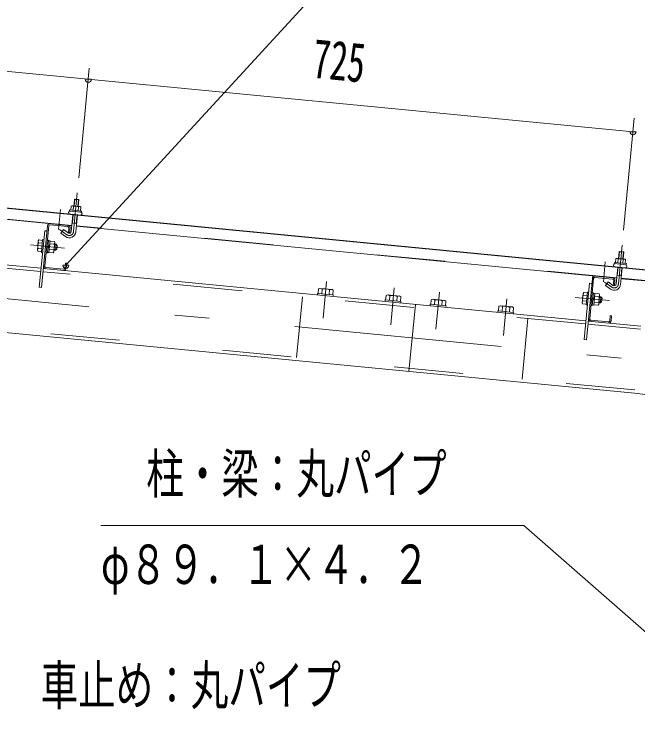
# Model space of a CAD drawing. Units: millimetres, scale not verified. Extents: x -34085 to 34091, y -14700 to 14700.
# Drawn here: x 19595 to 22484, y 6454 to 9782 of the extents above; entities that cross this region are included whole.
import ezdxf
from ezdxf.enums import TextEntityAlignment as Align

# ---------------------------------------------------------------- set-up
doc = ezdxf.new("R2010")
doc.units = ezdxf.units.MM
doc.header["$LTSCALE"] = 80
doc.linetypes.add('USER2', pattern=[10, 4, -6])
doc.linetypes.add('USER3', pattern=[24, 12, -5, 2, -5])
for name, color, linetype, lineweight in [('0-6_2-02BOLD', 7, 'Continuous', 18), ('0-7_2-12HIDDEN', 3, 'USER2', 18), ('0-8_2-22CENTER', 3, 'USER3', 18), ('0-9_2-42THIN', 4, 'Continuous', 18), ('0-A_2-52DIM', 3, 'Continuous', 18)]:
    doc.layers.add(name, color=color, linetype=linetype, lineweight=lineweight)
doc.styles.add('ＭＳ ゴシック', font='')
doc.styles.get('ＭＳ ゴシック').set_extended_font_data('MS Gothic')

msp = doc.modelspace()

# ---------------------------------------------------------------- linework, layer by layer
at = {"layer": '0-6_2-02BOLD'}
for p, q in [((22524.53, 8598.56), (17031.48, 9127.48)), ((17089.49, 9120.14), (22524.35, 8596.82)), ((19861.29, 8802.25), (17356.38, 9043.45)), ((19867.34, 8874.1), (19869.06, 8891.95)), ((19891.69, 8889.77), (19889.96, 8871.92)), ((19858.75, 8775.9), (19866.15, 8852.77)), ((17203.86, 8847.16), (19718.54, 8605.03)), ((19887.06, 8850.75), (19879.66, 8773.89)), ((19754.31, 8801.3), (19736.32, 8614.56)), ((19842.64, 8798.41), (19760.42, 8806.34)), ((19845.39, 8768.62), (19847.68, 8792.31)), ((19883.44, 8813.18), (19862.54, 8815.19)), ((22387.11, 8559.04), (19882.2, 8800.24)), ((19735.31, 8779.21), (19746.45, 8778.15)), ((19809.86, 8768.06), (19832.09, 8752.21)), ((19707.4, 8723.19), (19724.13, 8721.58)), ((19748.02, 8735.97), (19753.6, 8735.43)), ((19721.61, 8695.43), (19704.88, 8697.04)), ((19757.72, 8705.15), (19750.07, 8698.85)), ((19758.38, 8712.12), (19750.74, 8705.82)), ((19756.45, 8692.07), (19776.67, 8690.13)), ((19779.19, 8716.28), (19758.97, 8718.22)), ((19785.98, 8688.37), (19788.66, 8716.23)), ((19748.12, 8678.65), (19755.09, 8677.98)), ((22398.86, 8681.11), (22419.76, 8679.1)), ((22393.16, 8630.89), (22394.88, 8648.73)), ((22417.5, 8646.56), (22415.78, 8628.71)), ((19729.68, 8603.95), (22244.35, 8361.82)), ((19741.37, 8608.45), (19823.58, 8600.54)), ((22384.57, 8532.69), (22391.97, 8609.56)), ((22412.88, 8607.55), (22405.47, 8530.68)), ((22262.14, 8371.35), (22280.12, 8558.09)), ((22286.23, 8563.13), (22368.45, 8555.21)), ((22409.25, 8569.97), (22388.35, 8571.99)), ((22408.01, 8557.03), (22519.49, 8546.3)), ((22261.12, 8536.01), (22272.27, 8534.94)), ((22357.9, 8509.01), (22335.68, 8524.85)), ((21000.19, 8488.65), (20999.52, 8481.68)), ((21004.62, 8509.66), (21002.57, 8488.42)), ((21021.72, 8508.01), (21019.67, 8486.77)), ((21053.87, 8483.48), (21055.91, 8504.72)), ((22251.54, 8494.91), (22257.11, 8494.38)), ((21313.77, 8458.46), (21313.1, 8451.49)), ((21318.2, 8479.46), (21316.16, 8458.23)), ((21335.3, 8477.82), (21333.25, 8456.58)), ((21367.45, 8453.29), (21369.49, 8474.53)), ((21542.29, 8436.45), (21544.34, 8457.69)), ((21578.53, 8454.4), (21576.49, 8433.17)), ((22230.7, 8453.84), (22247.43, 8452.22)), ((22249.94, 8478.37), (22233.21, 8479.98)), ((22283.52, 8461.94), (22275.89, 8455.64)), ((22284.2, 8468.91), (22276.56, 8462.61)), ((22305, 8473.07), (22284.79, 8475.02)), ((22314.48, 8473.03), (22307.51, 8473.7)), ((21454.2, 8437.9), (21424.31, 8127.49)), ((21840.78, 8429.15), (21838.74, 8407.91)), ((21857.88, 8427.5), (21855.83, 8406.26)), ((21890.03, 8402.97), (21892.08, 8424.21)), ((22246.17, 8439.15), (22229.43, 8440.76)), ((22282.27, 8448.87), (22302.48, 8446.92)), ((21836.35, 8408.14), (21835.69, 8401.17)), ((22255.49, 8360.74), (22499.37, 8337.26)), ((22349.4, 8357.33), (22267.18, 8365.25))]:
    msp.add_line(p, q, dxfattribs=at)
for points in [[(19870.09, 8893.61), (19873.05, 8924.31), (19893.95, 8922.31), (19890.99, 8891.6)], [(19873.05, 8924.31), (19874.96, 8925.89), (19892.37, 8924.22), (19893.95, 8922.31)], [(19901.28, 8870.84), (19903, 8888.68), (19900.13, 8890.72), (19860.94, 8894.5), (19857.74, 8893.04), (19856.02, 8875.19)], [(22469.47, 8026.85), (17145.41, 8539.49), (17175.29, 8849.91), (17192.71, 8848.23)], [(19748.73, 8801.83), (19721.29, 8516.86), (19710.14, 8517.93), (19735.3, 8779.22)], [(19809.86, 8768.06), (19822.06, 8785.15), (19844.28, 8769.31)], [(19853.25, 8791.77), (19850.97, 8768.08), (19845.39, 8768.62)], [(19725.39, 8734.65), (19708.65, 8736.27), (19705.83, 8732.3), (19701.6, 8688.4), (19703.62, 8683.97), (19720.35, 8682.35)], [(19725.59, 8678.35), (19720.02, 8678.89), (19725.72, 8738.12), (19731.3, 8737.58)], [(19753.6, 8735.43), (19747.89, 8676.21), (19742.31, 8676.74)], [(19755.09, 8677.98), (19760.33, 8732.32), (19753.35, 8732.99)], [(19782.47, 8724.91), (19778.24, 8681.02), (19775.41, 8677.05), (19755.2, 8679)], [(19760.23, 8731.3), (19780.46, 8729.35), (19782.47, 8724.91)], [(19779.02, 8689.04), (19785.98, 8688.37), (19791.71, 8693.08)], [(19791.71, 8693.08), (19793.39, 8710.51), (19788.66, 8716.23), (19781.7, 8716.9)], [(22395.9, 8650.41), (22398.86, 8681.11), (22400.77, 8682.69), (22418.19, 8681.01), (22419.76, 8679.1), (22416.81, 8648.4)], [(19829.7, 8605.57), (19831.97, 8629.26), (19837.55, 8628.72), (19835.27, 8605.03)], [(22427.09, 8627.63), (22428.81, 8645.47), (22425.95, 8647.51), (22386.76, 8651.29), (22383.56, 8649.83), (22381.83, 8631.98)], [(22274.54, 8558.63), (22247.1, 8273.65), (22235.96, 8274.72), (22261.12, 8536.01)], [(22335.68, 8524.85), (22347.87, 8541.94), (22370.09, 8526.11)], [(22373.49, 8549.1), (22371.21, 8525.41), (22376.78, 8524.87), (22379.07, 8548.56)], [(21000.19, 8488.65), (21073.35, 8481.6), (21072.68, 8474.63)], [(21070.97, 8481.83), (21073.01, 8503.07), (21067.86, 8506.74), (21010.37, 8512.28), (21004.62, 8509.66)], [(22229.43, 8440.76), (22227.41, 8445.19), (22231.64, 8489.09), (22234.46, 8493.06), (22251.2, 8491.45)], [(22251.54, 8494.91), (22245.83, 8435.68), (22251.4, 8435.15)], [(22273.83, 8492.76), (22279.41, 8492.23), (22273.71, 8433), (22268.13, 8433.53)], [(22273.94, 8435.44), (22280.91, 8434.77), (22286.14, 8489.12), (22279.17, 8489.79)], [(22286.04, 8488.1), (22306.27, 8486.15), (22308.29, 8481.71), (22304.06, 8437.81), (22301.23, 8433.85), (22281.01, 8435.79)], [(21313.77, 8458.46), (21386.93, 8451.41), (21386.27, 8444.44)], [(21384.55, 8451.64), (21386.59, 8472.88), (21381.44, 8476.55), (21323.96, 8482.09), (21318.2, 8479.46)], [(21593.58, 8431.51), (21595.63, 8452.76), (21590.48, 8456.43), (21532.99, 8461.96), (21527.24, 8459.34), (21525.19, 8438.1)], [(22304.83, 8445.83), (22311.79, 8445.16), (22317.53, 8449.88), (22319.21, 8467.3), (22314.48, 8473.03), (22311.79, 8445.16)], [(21522.13, 8431.36), (21522.8, 8438.33), (21595.97, 8431.28), (21595.3, 8424.32)], [(21907.13, 8401.32), (21909.18, 8422.56), (21904.03, 8426.23), (21846.54, 8431.77), (21840.78, 8429.15)], [(21836.35, 8408.14), (21909.52, 8401.09), (21908.85, 8394.12)], [(22361.09, 8361.83), (22363.36, 8385.51), (22357.79, 8386.05), (22355.51, 8362.37)]]:
    msp.add_lwpolyline(points, dxfattribs=at)
for points in [[(19850.78, 8875.7), (19850.24, 8870.12), (19905.99, 8864.75), (19906.53, 8870.32)], [(22376.59, 8632.49), (22432.34, 8627.12), (22431.8, 8621.54), (22376.06, 8626.92)]]:
    msp.add_lwpolyline(points, close=True, dxfattribs=at)
for centre, radius, start, end in [((19862.6, 8884.22), 10.06, 50.11574, 110.11574), ((19876.94, 8855.17), 37.62, 66.91203, 102.08795), ((19896.54, 8880.96), 10.06, 58.88425, 118.88425), ((19853.06, 8862.82), 7, 84.4998, 264.4998), ((19901.83, 8858.12), 7, 264.50061, 84.50061), ((19759.88, 8800.77), 11.2, 84.4973, 174.4973), ((19759.88, 8800.77), 5.6, 84.4973, 174.4973), ((19842.1, 8792.84), 5.6, 354.5092, 84.50122), ((19842.1, 8792.84), 11.2, 354.50143, 84.50122), ((19849.61, 8776.78), 30.18, 234.5, 354.5), ((19849.61, 8776.78), 9.19, 234.5, 354.5), ((19740.15, 8706.84), 36.61, 153.47365, 195.52446), ((19715.62, 8729), 10.07, 174.49905, 215.22588), ((19772.23, 8723.55), 10.07, 313.77223, 354.49905), ((19711.84, 8689.77), 10.07, 133.77223, 174.49905), ((19743.91, 8706.48), 36.61, 333.47365, 15.52446), ((19768.45, 8684.32), 10.07, 354.49905, 35.22588), ((22378.87, 8619.61), 7, 84.4998, 264.4998), ((22388.42, 8641.02), 10.06, 50.11574, 110.11574), ((22402.74, 8611.96), 37.62, 66.91203, 102.08795), ((22422.36, 8637.75), 10.06, 58.88425, 118.88425), ((22427.65, 8614.91), 7, 264.50061, 84.50061), ((19741.9, 8614.02), 11.2, 174.4973, 264.48845), ((19741.9, 8614.02), 5.6, 174.4973, 264.48845), ((19824.12, 8606.11), 11.2, 264.49953, 354.50208), ((19824.12, 8606.11), 5.6, 264.49953, 354.5092), ((22285.7, 8557.56), 11.2, 84.4973, 174.4973), ((22285.7, 8557.56), 5.6, 84.4973, 174.4973), ((22367.92, 8549.63), 5.6, 354.5092, 84.50122), ((22367.92, 8549.63), 11.2, 354.50143, 84.50122), ((22375.42, 8533.58), 30.18, 234.5, 354.5), ((22375.42, 8533.58), 9.19, 234.5, 354.5), ((21012.2, 8498.8), 13.24, 44.06885, 84.5), ((21034.49, 8461.5), 48.23, 63.6357, 105.3643), ((21063.49, 8493.86), 13.24, 84.5, 124.92831), ((22241.44, 8485.79), 10.07, 174.49905, 215.22588), ((21325.79, 8468.61), 13.24, 44.06885, 84.5), ((21348.08, 8431.31), 48.23, 63.6357, 105.3643), ((21377.08, 8463.66), 13.24, 84.5, 124.92831), ((21534.82, 8448.48), 13.24, 44.06885, 84.5), ((21557.11, 8411.19), 48.23, 63.6357, 105.3643), ((21586.11, 8443.54), 13.24, 84.5, 124.92831), ((22237.65, 8446.56), 10.07, 133.77223, 174.49905), ((22265.97, 8463.63), 36.61, 153.47365, 195.52446), ((22269.73, 8463.27), 36.61, 333.47365, 15.52446), ((22298.04, 8480.34), 10.07, 313.77223, 354.49905), ((21848.37, 8418.29), 13.24, 44.06885, 84.5), ((21870.66, 8381), 48.23, 63.6357, 105.3643), ((21899.66, 8413.35), 13.24, 84.5, 124.92831), ((22294.26, 8441.12), 10.07, 354.49905, 35.22588), ((22267.71, 8370.82), 11.2, 174.4973, 264.48845), ((22267.71, 8370.82), 5.6, 174.4973, 264.48845), ((22349.93, 8362.9), 11.2, 264.49953, 354.50208), ((22349.93, 8362.9), 5.6, 264.49953, 354.5092), ((22393.85, 7241.41), 789.08, 0, 84.50003)]:
    msp.add_arc(centre, radius, start, end, dxfattribs=at)
at = {"layer": '0-7_2-12HIDDEN'}
for p, q in [((19861.45, 8803.99), (17356.54, 9045.19)), ((19717.12, 8590.39), (17202.45, 8832.53)), ((22387.27, 8560.79), (19882.36, 8801.98)), ((22242.93, 8347.18), (19728.27, 8589.32)), ((22470.88, 8041.48), (17164.23, 8552.44)), ((22408.18, 8558.77), (22519.66, 8548.04)), ((20930.21, 8473.58), (20903.13, 8192.43)), ((21948.3, 8091.8), (21975.38, 8372.95)), ((22497.96, 8322.63), (22254.08, 8346.11))]:
    msp.add_line(p, q, dxfattribs=at)
msp.add_arc((22393.85, 7241.41), 803.77, 0, 84.50003, dxfattribs=at)
at = {"layer": '0-8_2-22CENTER'}
for p, q in [((19869.2, 8774.89), (19886.57, 8955.22)), ((19799.85, 8784.96), (19808.77, 8877.63)), ((19804.7, 8784.63), (19838.18, 8760.76)), ((17073.25, 8703.08), (22484.42, 8182.06)), ((19827.39, 8698.43), (19668.87, 8713.71)), ((22412.38, 8712.01), (22395.02, 8531.69)), ((22334.58, 8634.42), (22325.66, 8541.75)), ((21026.03, 8373.64), (21042.47, 8544.35)), ((22330.52, 8541.43), (22363.99, 8517.56)), ((21356.06, 8514.16), (21339.61, 8343.44)), ((21548.65, 8323.32), (21565.09, 8494.03)), ((21878.64, 8463.84), (21862.2, 8293.13)), ((22353.2, 8455.23), (22194.68, 8470.5))]:
    msp.add_line(p, q, dxfattribs=at)
for centre in [(19849.61, 8776.78), (22375.42, 8533.58)]:
    msp.add_arc(centre, 19.69, 234.5, 354.5, dxfattribs=at)
at = {"layer": '0-9_2-42THIN'}
for p, q in [((19874.96, 8925.89), (19871.83, 8893.45)), ((19889.25, 8891.76), (19892.37, 8924.21)), ((19789.8, 8691.51), (19779.35, 8692.52)), ((19781.36, 8713.42), (19791.81, 8712.41)), ((22400.77, 8682.69), (22397.65, 8650.24)), ((22415.07, 8648.56), (22418.19, 8681.01)), ((22390.09, 8571.82), (22393.71, 8609.39)), ((22411.13, 8607.71), (22407.51, 8570.14)), ((22387.72, 8565.49), (22390.09, 8571.82)), ((22407.51, 8570.14), (22408.63, 8563.47)), ((22307.18, 8470.21), (22317.63, 8469.2)), ((22315.61, 8448.3), (22305.17, 8449.31))]:
    msp.add_line(p, q, dxfattribs=at)
for points in [[(19861.91, 8808.69), (19864.28, 8815.02), (19867.9, 8852.59)], [(19885.31, 8850.92), (19881.7, 8813.35), (19882.81, 8806.68)]]:
    msp.add_lwpolyline(points, dxfattribs=at)
at = {"layer": '0-A_2-52DIM'}
for p, q in [((19833.41, 8618.92), (22446.34, 11465.9)), ((16954.96, 9767.92), (22462.98, 9237.56)), ((19893.27, 9024.9), (19942.2, 9533.02)), ((19951.17, 9480.76), (19923.17, 9480.76)), ((22469.06, 9300.62), (22419.09, 8781.69)), ((22476.98, 9237.55), (22448.98, 9237.55)), ((19847.41, 8618.92), (19819.41, 8618.92))]:
    msp.add_line(p, q, dxfattribs=at)
msp.add_lwpolyline([(23218.91, 6309.67), (21956.34, 7412.9), (19996.35, 7412.9)], dxfattribs=at)
for centre in [(19937.17, 9480.76), (22462.98, 9237.55), (19833.41, 8618.92)]:
    msp.add_arc(centre, 14, 180, 0, dxfattribs=at)

# ---------------------------------------------------------------- texts
at = {"layer": '0-A_2-52DIM', "color": 7, "style": 'ＭＳ ゴシック', "width": 0.65}
msp.add_text('725', height=182.3, rotation=354.501, dxfattribs=at).set_placement((20965.94, 9434.44), align=Align.BOTTOM_LEFT)
at = {"layer": '0-A_2-52DIM', "color": 7, "style": 'ＭＳ ゴシック', "width": 0.7}
for s, p in [('柱・梁：丸パイプ', (20206.34, 7507.78)), ('φ８９．１×４．２', (19996.35, 7087.78)), ('車止め：丸パイプ', (19716.34, 6527.77))]:
    msp.add_text(s, height=182.3, dxfattribs=at).set_placement(p, align=Align.BOTTOM_LEFT)

doc.saveas('drawing.dxf')
